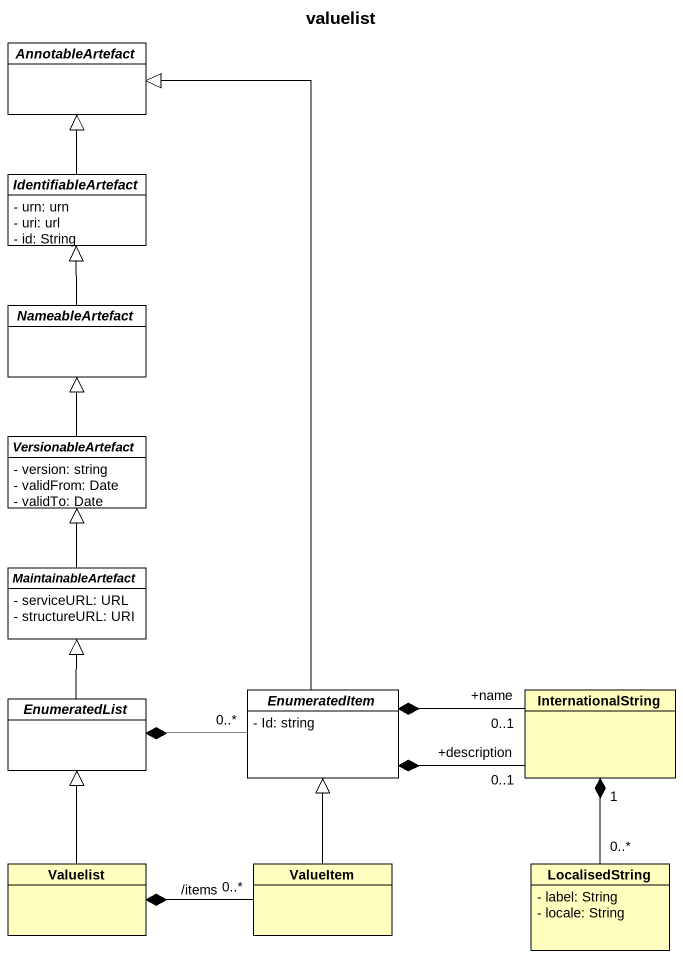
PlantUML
@startuml
title valuelist
hide circle
hide empty members
skinparam classAttributeIconSize 0
abstract class AnnotableArtefact #FFFFFF
abstract class IdentifiableArtefact #FFFFFF {
  - urn: urn
  - uri: url
  - id: String
}
abstract class NameableArtefact #FFFFFF
abstract class VersionableArtefact #FFFFFF {
  - version: string
  - validFrom: Date
  - validTo: Date
}
abstract class MaintainableArtefact #FFFFFF {
  - serviceURL: URL
  - structureURL: URI
}
abstract class EnumeratedList #FFFFFF
abstract class EnumeratedItem #FFFFFF {
  - Id: string
}
class InternationalString #FFFEBF
class Valuelist #FFFEBF
class ValueItem #FFFEBF
class LocalisedString #FFFEBF {
  - label: String
  - locale: String
}
IdentifiableArtefact -up-|> AnnotableArtefact
NameableArtefact -up-|> IdentifiableArtefact
VersionableArtefact -up-|> NameableArtefact
MaintainableArtefact -up-|> VersionableArtefact
EnumeratedList -up-|> MaintainableArtefact
EnumeratedItem -up-|> AnnotableArtefact
EnumeratedItem "0..*" -left-* EnumeratedList
InternationalString "+name\n0..1" -left-* EnumeratedItem
InternationalString "+description\n0..1" -left-* EnumeratedItem
Valuelist -up-|> EnumeratedList
ValueItem -up-|> EnumeratedItem
ValueItem "0..*" -left-* Valuelist : /items
LocalisedString "0..*" -up-* "1" InternationalString
@enduml
